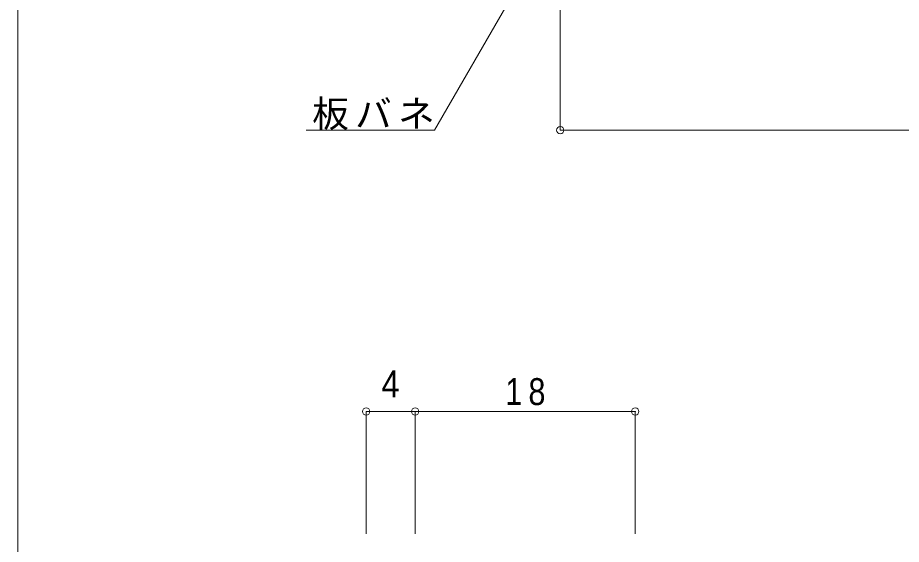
# Model space of a CAD drawing. Units: millimetres on the paper, with parts at other scales. Extents: x -141 to 141, y -98 to 98.
# Drawn here: x -141 to -68.7, y -30.1 to 12.9 of the extents above; entities that cross this region are included whole.
import ezdxf
from ezdxf.enums import TextEntityAlignment as Align

# ---------------------------------------------------------------- set-up
doc = ezdxf.new("R2010")
doc.units = ezdxf.units.MM
doc.header["$PDMODE"] = 32
doc.header["$PDSIZE"] = 0.6
for name, color, linetype, lineweight in [('0-3_寸法', 4, 'Continuous', 9), ('4-3_寸法', 4, 'Continuous', 9), ('4-4_引出線字', 4, 'Continuous', 9), ('F-0_図面枠', 5, 'Continuous', 9)]:
    doc.layers.add(name, color=color, linetype=linetype, lineweight=lineweight)
doc.layers.add('4-5_文字', color=7, linetype='Continuous')
doc.styles.add('HGｺﾞｼｯｸM', font='')
doc.styles.get('HGｺﾞｼｯｸM').set_extended_font_data('HGｺﾞｼｯｸM')

msp = doc.modelspace()

# ---------------------------------------------------------------- linework, layer by layer
at = {"layer": '0-3_寸法'}
for p, q in [((-112.5, -19.25), (-108.5, -19.25)), ((-112.5, -19.25), (-112.5, -29.25)), ((-108.5, -19.25), (-108.5, -29.25)), ((-108.5, -19.25), (-90.5, -19.25)), ((-90.5, -19.25), (-90.5, -29.25))]:
    msp.add_line(p, q, dxfattribs=at)
for p in [(-112.5, -19.25), (-108.5, -19.25), (-90.5, -19.25)]:
    msp.add_point(p, dxfattribs=at)
at = {"layer": '4-3_寸法'}
for p in [(-96.63, 13.75), (-10, 3.75)]:
    msp.add_line(p, (-96.63, 3.75), dxfattribs=at)
msp.add_point((-96.63, 3.75), dxfattribs=at)
at = {"layer": '4-4_引出線字'}
for p in [(-89.38, 34.125), (-117.42, 3.75)]:
    msp.add_line(p, (-106.917, 3.75), dxfattribs=at)
at = {"layer": 'F-0_図面枠'}
msp.add_line((-141, -97.5), (-141, 97.5), dxfattribs=at)

# ---------------------------------------------------------------- texts
at = {"layer": '0-3_寸法', "color": 7, "style": 'HGｺﾞｼｯｸM', "width": 0.9}
msp.add_text('4', height=2.199, dxfattribs=at).set_placement((-111.25, -18.75), align=Align.BOTTOM_LEFT)
at = {"layer": '0-3_寸法', "color": 7, "insert": (-101.125, -18.75), "char_height": 2.199, "attachment_point": 7, "style": 'HGｺﾞｼｯｸM'}
msp.add_mtext('\\T1.36;\\W0.85;18', dxfattribs=at)
at = {"layer": '4-5_文字', "insert": (-116.917, 3.75), "char_height": 2.199, "attachment_point": 7, "style": 'HGｺﾞｼｯｸM'}
msp.add_mtext('\\T1.17;板バネ', dxfattribs=at)

doc.saveas('drawing.dxf')
